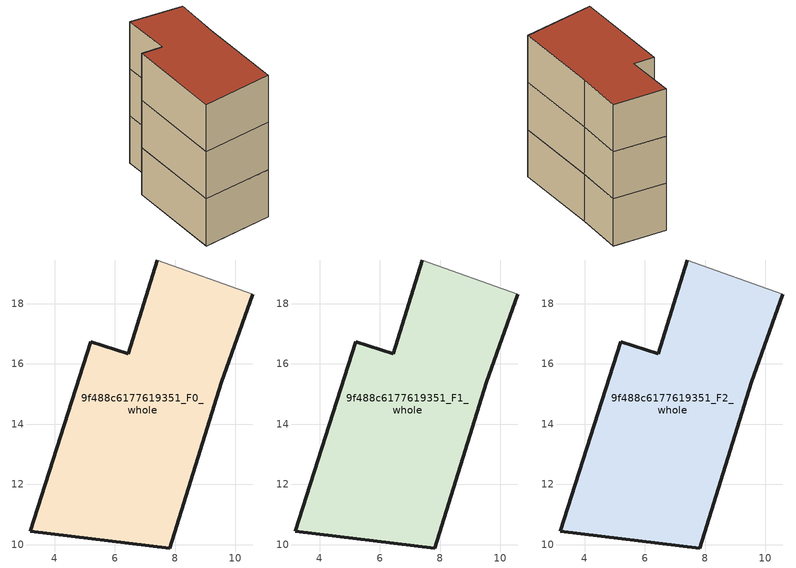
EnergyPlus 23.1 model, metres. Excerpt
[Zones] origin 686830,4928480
9f488c6177619351_F0_whole
 floor ground (EU_floor_Construction): 7.81,9.88 9.53,15.37 10.57,18.3 7.41,19.45 6.44,16.33 5.19,16.74 3.19,10.45 z0
 wall outside (EU_wall_Construction): 10.57,18.3 9.53,15.37 7.81,9.88 3.19,10.45 5.19,16.74 6.44,16.33 7.41,19.45 z0:3
 wall adiabatic (EU_wall_Construction): 7.41,19.45 10.57,18.3 z0:3
9f488c6177619351_F1_whole
 floor to 9f488c6177619351_F0_whole (EU_floor_Construction): 7.81,9.88 9.52,15.37 10.57,18.3 7.4,19.45 6.44,16.33 5.19,16.74 3.19,10.45 z3
 wall outside (EU_wall_Construction): 10.57,18.3 9.53,15.37 7.81,9.88 3.19,10.45 5.19,16.74 6.44,16.33 7.41,19.45 z3:6
 wall adiabatic (EU_wall_Construction): 7.41,19.45 10.57,18.3 z3:6
9f488c6177619351_F2_whole
 floor to 9f488c6177619351_F1_whole (EU_floor_Construction): 7.81,9.88 9.52,15.37 10.57,18.3 7.4,19.45 6.44,16.33 5.19,16.74 3.19,10.45 z6
 wall outside (EU_wall_Construction): 10.57,18.3 9.53,15.37 7.81,9.88 3.19,10.45 5.19,16.74 6.44,16.33 7.41,19.45 z6:9
 wall adiabatic (EU_wall_Construction): 7.41,19.45 10.57,18.3 z6:9
 roof outside (EU_roof_Construction): 10.57,18.3 9.53,15.37 7.81,9.88 3.19,10.45 5.19,16.74 6.44,16.33 7.41,19.45 z9
[Building]
EU S2 Campaign: North Axis=0; Terrain=City; Solar Distribution=FullExterior
[Site:Location]
Bologna: Latitude=44.5; Longitude=11.25; Time Zone=1; Elevation=37
[SizingPeriod:WeatherFileDays]
AnnualSizingPeriod: Begin Month=1; Begin Day of Month=1; End Month=12; End Day of Month=31; Day of Week for Start Day=Monday; Use Weather File Daylight Saving Period=No; Use Weather File Rain and Snow Indicators=No
[MATERIAL]
EU_InternalMass_Material: Roughness=MediumRough; Thickness=0.1; Conductivity=1; Density=1800; Specific Heat=900; Thermal Absorptance=0.9; Solar Absorptance=0.7; Visible Absorptance=0.7
[MATERIAL:NOMASS] Roughness=MediumRough; Thermal Absorptance=0.9; Solar Absorptance=0.7; Visible Absorptance=0.7
Name | Thermal Resistance
EU_wall_NoMass | 0.937881
EU_roof_NoMass | 0.548572
EU_floor_NoMass | 0.71348
[CONSTRUCTION]
EU_wall_Construction: EU_wall_NoMass
EU_roof_Construction: EU_roof_NoMass
EU_floor_Construction: EU_floor_NoMass
EU_InternalMass_Construction: EU_InternalMass_Material
[ZONE] Type=1; Multiplier=1; Ceiling Height=autocalculate; Volume=115.871; Floor Area=autocalculate; Part of Total Floor Area=Yes
9f488c6177619351_F0_whole; 9f488c6177619351_F1_whole; 9f488c6177619351_F2_whole
[INTERNALMASS] Construction=EU_InternalMass_Construction; Surface Area=38.6238
Name | Zone or ZoneList
9f488c6177619351_F0_whole_EU_InternalMass | 9f488c6177619351_F0_whole
9f488c6177619351_F1_whole_EU_InternalMass | 9f488c6177619351_F1_whole
9f488c6177619351_F2_whole_EU_InternalMass | 9f488c6177619351_F2_whole
[OTHEREQUIPMENT] Fuel Type=Electricity; Design Level Calculation Method=Watts/Area; Power per Zone Floor Area=1; Fraction Latent=0; Fraction Radiant=0; Fraction Lost=0; Carbon Dioxide Generation Rate=0; EndUse Subcategory=EU_Step8_InternalGains
Name | Zone or ZoneList or Space or SpaceList | Schedule
EU_Step8_InternalGain_9f488c6177619351_F0_whole_f000 | 9f488c6177619351_F0_whole | EU_Step8_GainSchedule_9f488c6177619351_F0_whole_f000
EU_Step8_InternalGain_9f488c6177619351_F1_whole_f000 | 9f488c6177619351_F1_whole | EU_Step8_GainSchedule_9f488c6177619351_F1_whole_f000
EU_Step8_InternalGain_9f488c6177619351_F2_whole_f000 | 9f488c6177619351_F2_whole | EU_Step8_GainSchedule_9f488c6177619351_F2_whole_f000
[ZONEVENTILATION:DESIGNFLOWRATE] Schedule=EU_AlwaysOn; Design Flow Rate Calculation Method=AirChanges/Hour; Air Changes per Hour=0.687892; Ventilation Type=Natural; Fan Pressure Rise=0; Fan Total Efficiency=1; Constant Term Coefficient=1; Temperature Term Coefficient=0; Velocity Term Coefficient=0; Velocity Squared Term Coefficient=0; Minimum Indoor Temperature=-100; Maximum Indoor Temperature=100; Delta Temperature=-100; Minimum Outdoor Temperature=-100; Maximum Outdoor Temperature=100; Maximum Wind Speed=40
Name | Zone or ZoneList or Space or SpaceList
EU_ConstantAir_9f488c6177619351_F0_whole | 9f488c6177619351_F0_whole
EU_ConstantAir_9f488c6177619351_F1_whole | 9f488c6177619351_F1_whole
EU_ConstantAir_9f488c6177619351_F2_whole | 9f488c6177619351_F2_whole
[HVACTEMPLATE:THERMOSTAT] Constant Heating Setpoint=20; Constant Cooling Setpoint=50
EU_HeatOnly_9f488c6177619351_F0_whole; EU_HeatOnly_9f488c6177619351_F1_whole; EU_HeatOnly_9f488c6177619351_F2_whole
[HVACTEMPLATE:ZONE:IDEALLOADSAIRSYSTEM] System Availability Schedule=EU_AlwaysOn; Maximum Heating Supply Air Temperature=50; Minimum Cooling Supply Air Temperature=13; Maximum Heating Supply Air Humidity Ratio=0.0156; Minimum Cooling Supply Air Humidity Ratio=0.0077; Heating Limit=NoLimit; Cooling Limit=NoLimit; Heating Availability Schedule=EU_AlwaysOn; Cooling Availability Schedule=EU_CoolingOff; Dehumidification Control Type=ConstantSensibleHeatRatio; Cooling Sensible Heat Ratio=0.7; Dehumidification Setpoint=60; Humidification Control Type=None; Humidification Setpoint=30; Outdoor Air Method=None; Outdoor Air Flow Rate per Person=0.00944; Outdoor Air Flow Rate per Zone Floor Area=0; Outdoor Air Flow Rate per Zone=0; Demand Controlled Ventilation Type=None; Outdoor Air Economizer Type=NoEconomizer; Heat Recovery Type=None; Sensible Heat Recovery Effectiveness=0.7; Latent Heat Recovery Effectiveness=0.65
Name | Template Thermostat
9f488c6177619351_F0_whole | EU_HeatOnly_9f488c6177619351_F0_whole
9f488c6177619351_F1_whole | EU_HeatOnly_9f488c6177619351_F1_whole
9f488c6177619351_F2_whole | EU_HeatOnly_9f488c6177619351_F2_whole
[SIZING:ZONE] Zone Cooling Design Supply Air Temperature Input Method=SupplyAirTemperature; Zone Cooling Design Supply Air Temperature=13; Zone Heating Design Supply Air Temperature Input Method=SupplyAirTemperature; Zone Heating Design Supply Air Temperature=50; Zone Cooling Design Supply Air Humidity Ratio=0.008; Zone Heating Design Supply Air Humidity Ratio=0.008; Cooling Design Air Flow Method=DesignDay; Cooling Design Air Flow Rate=0; Cooling Minimum Air Flow per Zone Floor Area=0.000762; Cooling Minimum Air Flow=0; Cooling Minimum Air Flow Fraction=0.2; Heating Design Air Flow Method=DesignDay; Heating Design Air Flow Rate=0; Heating Maximum Air Flow per Zone Floor Area=0.002032; Heating Maximum Air Flow=0.141576; Heating Maximum Air Flow Fraction=0.3; Account for Dedicated Outdoor Air System=No; Dedicated Outdoor Air System Control Strategy=NeutralSupplyAir; Dedicated Outdoor Air Low Setpoint Temperature for Design=autosize; Dedicated Outdoor Air High Setpoint Temperature for Design=autosize; Zone Load Sizing Method=Sensible Load Only No Latent Load; Zone Latent Cooling Design Supply Air Humidity Ratio Input Method=HumidityRatioDifference; Zone Cooling Design Supply Air Humidity Ratio Difference=0.005; Zone Latent Heating Design Supply Air Humidity Ratio Input Method=HumidityRatioDifference; Zone Humidification Design Supply Air Humidity Ratio Difference=0.005
9f488c6177619351_F0_whole; 9f488c6177619351_F1_whole; 9f488c6177619351_F2_whole
[SCHEDULE:CONSTANT]
Name | Hourly Value
EU_AlwaysOn | 1
EU_CoolingOff | 0
[SCHEDULE:FILE] Column Number=1; Rows to Skip at Top=0; Number of Hours of Data=8760; Column Separator=Comma; Interpolate to Timestep=No; Minutes per Item=60; Adjust Schedule for Daylight Savings=Yes
Name | File
EU_Step8_GainSchedule_9f488c6177619351_F0_whole_f000 | ../../schedules/9f488c6177619351/9f488c6177619351_F0_whole_f000_gain.csv
EU_Step8_GainSchedule_9f488c6177619351_F1_whole_f000 | ../../schedules/9f488c6177619351/9f488c6177619351_F1_whole_f000_gain.csv
EU_Step8_GainSchedule_9f488c6177619351_F2_whole_f000 | ../../schedules/9f488c6177619351/9f488c6177619351_F2_whole_f000_gain.csv
